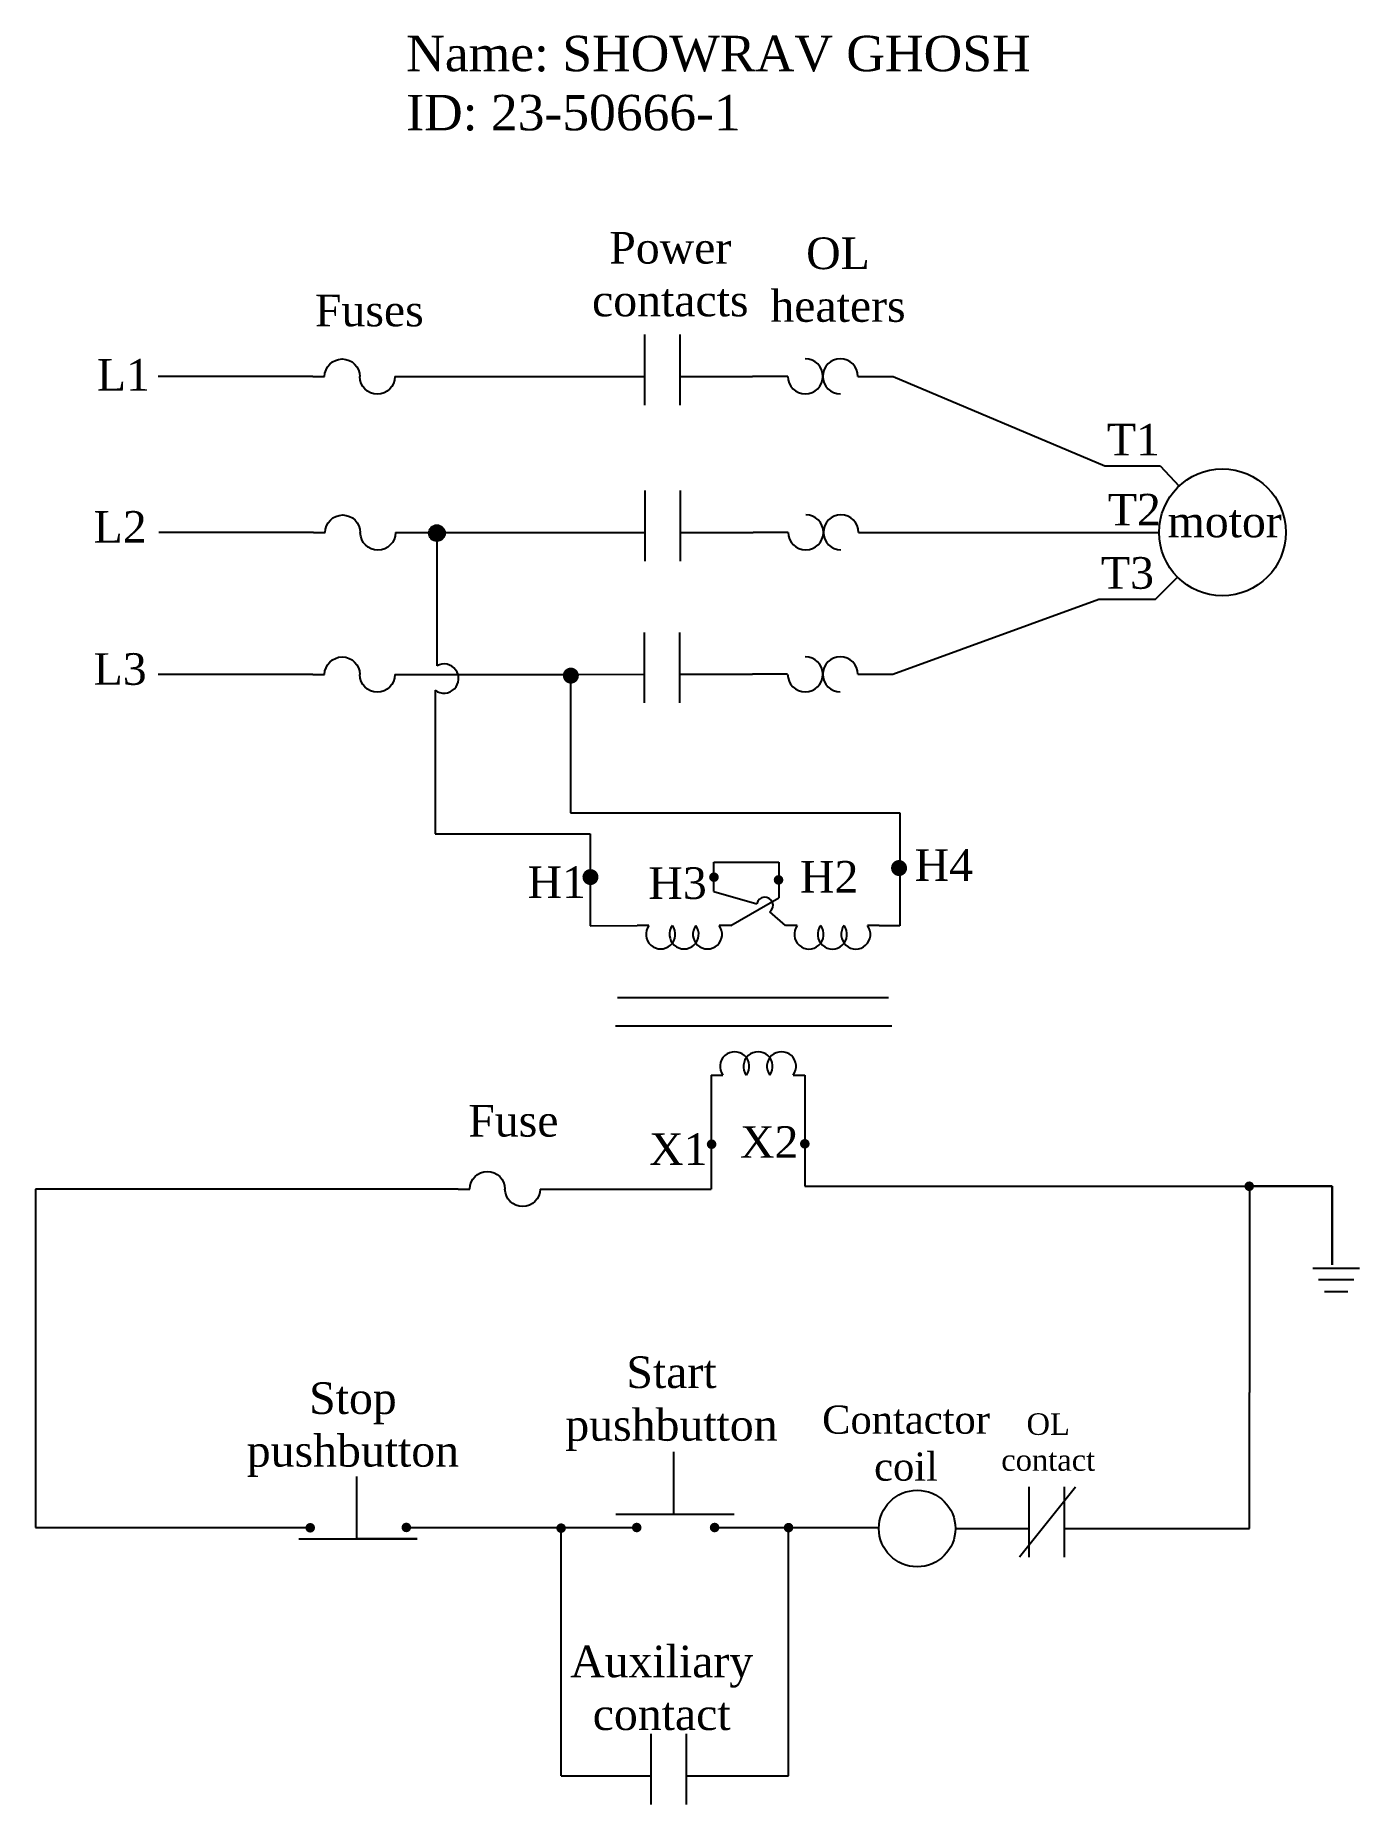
# Model space of a CAD drawing. Header units: inches. Extents: x -4.3 to 18.3, y 12.5 to 42.7.
import ezdxf

# ---------------------------------------------------------------- set-up
doc = ezdxf.new("R2010")
doc.units = ezdxf.units.IN
doc.header["$MEASUREMENT"] = 0

# ---------------------------------------------------------------- blocks, each defined once
blk = doc.blocks.new('Fuse')
at = {"color": 7}
for p, q in [((0, 0), (0.05, 0)), ((0.35, 0), (0.4, 0))]:
    blk.add_line(p, q, dxfattribs=at)
for centre, start, end in [((0.125, 0), 180, 0), ((0.275, 0), 0, 180)]:
    blk.add_arc(centre, 0.075, start, end, dxfattribs=at)
blk = doc.blocks.new('Switch - Thermal')
for p, q in [((0.150001, 0), (0, 0)), ((0.450001, 0), (0.6, 0))]:
    blk.add_line(p, q)
for centre, start, end in [((0.225, 0), 180, 89.99996), ((0.375, 0), 0.000005, 270)]:
    blk.add_arc(centre, 0.075, start, end)
blk = doc.blocks.new('Inductor')
at = {"color": 7}
for p, q in [((0, 0), (0.05, 0)), ((0.35, 0), (0.4, 0))]:
    blk.add_line(p, q, dxfattribs=at)
for centre in [(0.1, 0.0375), (0.2, 0.0375), (0.3, 0.0375)]:
    blk.add_arc(centre, 0.0625, 323.1301, 216.8699, dxfattribs=at)
blk = doc.blocks.new('Ground')
at = {"color": 7}
for p, q in [((-0.1, 0), (0.1, 0)), ((0.075, -0.05), (-0.075, -0.05)), ((-0.05, -0.1), (0.05, -0.1))]:
    blk.add_line(p, q, dxfattribs=at)

msp = doc.modelspace()

# ---------------------------------------------------------------- hatches: boundary and pattern name
h = msp.add_hatch(color=256)
h.set_gradient(color1=(76, 0, 0), one_color=1, tint=1)
h.paths.add_polyline_path([(2.73, 34.183, 0.018228), (2.73, 34.193), (2.458, 34.193, 0.018228), (2.458, 34.183, 1)])
h.paths.add_polyline_path([(2.458, 34.193), (2.73, 34.193, 0.92963)])
h = msp.add_hatch(color=256)
h.paths.add_polyline_path([(2.73, 34.183, 0.018228), (2.73, 34.193), (2.458, 34.193, 0.018228), (2.458, 34.183, 1)])
h.paths.add_polyline_path([(2.458, 34.193), (2.73, 34.193, 0.92963)])
h = msp.add_hatch(color=256)
h.paths.add_polyline_path([(5.015, 31.753, 0.018228), (5.014, 31.763), (4.742, 31.763, 0.018228), (4.742, 31.753, 1)])
h.paths.add_polyline_path([(4.742, 31.763), (5.014, 31.763, 0.92963)])
h = msp.add_hatch(color=256)
h.paths.add_polyline_path([(5.349, 28.318, 0.018228), (5.349, 28.328), (5.077, 28.328, 0.018228), (5.077, 28.318, 1)])
h.paths.add_polyline_path([(5.077, 28.328), (5.349, 28.328, 0.92963)])
h = msp.add_hatch(color=256)
h.paths.add_polyline_path([(7.401, 28.316, 0.018228), (7.401, 28.322), (7.237, 28.322, 0.018228), (7.237, 28.316, 1)])
h.paths.add_polyline_path([(7.237, 28.322), (7.401, 28.322, 0.92963)])
h = msp.add_hatch(color=256)
h.paths.add_polyline_path([(10.612, 28.472, 0.018228), (10.611, 28.482), (10.339, 28.482, 0.018228), (10.339, 28.472, 1)])
h.paths.add_polyline_path([(10.339, 28.482), (10.611, 28.482, 0.92963)])
h = msp.add_hatch(color=256)
h.paths.add_polyline_path([(8.503, 28.27, 0.018228), (8.502, 28.276), (8.339, 28.276, 0.018228), (8.338, 28.27, 1)])
h.paths.add_polyline_path([(8.339, 28.276), (8.502, 28.276, 0.92963)])
h = msp.add_hatch(color=256)
h.paths.add_polyline_path([(7.361, 23.762, 0.018228), (7.361, 23.768), (7.197, 23.768, 0.018228), (7.197, 23.762, 1)])
h.paths.add_polyline_path([(7.197, 23.768), (7.361, 23.768, 0.92963)])
h = msp.add_hatch(color=256)
h.paths.add_polyline_path([(8.951, 23.77, 0.018228), (8.95, 23.776), (8.786, 23.776, 0.018228), (8.786, 23.77, 1)])
h.paths.add_polyline_path([(8.786, 23.776), (8.95, 23.776, 0.92963)])
h = msp.add_hatch(color=256)
h.paths.add_polyline_path([(16.529, 23.046, 0.018228), (16.529, 23.052), (16.365, 23.052, 0.018228), (16.365, 23.046, 1)])
h.paths.add_polyline_path([(16.365, 23.052), (16.529, 23.052, 0.92963)])
h = msp.add_hatch(color=256)
h.paths.add_polyline_path([(0.516, 17.222, 0.018228), (0.516, 17.228), (0.352, 17.228, 0.018228), (0.352, 17.222, 1)])
h.paths.add_polyline_path([(0.352, 17.228), (0.516, 17.228, 0.92963)])
h = msp.add_hatch(color=256)
h.paths.add_polyline_path([(2.155, 17.228, 0.018228), (2.155, 17.234), (1.991, 17.234, 0.018228), (1.991, 17.228, 1)])
h.paths.add_polyline_path([(1.991, 17.234), (2.155, 17.234, 0.92963)])
h = msp.add_hatch(color=256)
h.paths.add_polyline_path([(4.795, 17.216, 0.018228), (4.794, 17.222), (4.631, 17.222, 0.018228), (4.63, 17.216, 1)])
h.paths.add_polyline_path([(4.631, 17.222), (4.794, 17.222, 0.92963)])
h = msp.add_hatch(color=256)
h.paths.add_polyline_path([(6.084, 17.227, 0.018228), (6.083, 17.233), (5.92, 17.233, 0.018228), (5.919, 17.227, 1)])
h.paths.add_polyline_path([(5.92, 17.233), (6.083, 17.233, 0.92963)])
h = msp.add_hatch(color=256)
h.paths.add_polyline_path([(7.413, 17.227, 0.018228), (7.412, 17.233), (7.249, 17.233, 0.018228), (7.248, 17.227, 1)])
h.paths.add_polyline_path([(7.249, 17.233), (7.412, 17.233, 0.92963)])
h = msp.add_hatch(color=256)
h.paths.add_polyline_path([(8.673, 17.224, 0.018228), (8.673, 17.23), (8.509, 17.23, 0.018228), (8.509, 17.224, 1)])
h.paths.add_polyline_path([(8.509, 17.23), (8.673, 17.23, 0.92963)])

# ---------------------------------------------------------------- linework, layer by layer
for p, q in [((6.132, 37.571), (6.132, 36.367)), ((6.735, 37.571), (6.735, 36.367)), ((0.48, 36.853), (-2.157, 36.853)), ((2.077, 36.853), (4.806, 36.853)), ((4.806, 36.853), (6.132, 36.856)), ((6.735, 36.856), (7.978, 36.856)), ((10.373, 36.856), (13.987, 35.329)), ((13.987, 35.329), (14.929, 35.329)), ((14.929, 35.329), (15.251, 34.986)), ((6.141, 34.912), (6.141, 33.707)), ((6.744, 34.912), (6.744, 33.707)), ((0.49, 34.193), (-2.147, 34.193)), ((2.086, 34.193), (4.816, 34.193)), ((2.594, 34.183), (2.594, 31.921)), ((4.816, 34.193), (6.141, 34.196)), ((6.744, 34.196), (7.987, 34.196)), ((10.382, 34.196), (14.909, 34.196)), ((14.85, 33.056), (15.226, 33.431)), ((10.372, 31.776), (13.884, 33.056)), ((13.884, 33.056), (14.85, 33.056)), ((6.131, 32.491), (6.131, 31.287)), ((6.734, 32.491), (6.734, 31.287)), ((0.48, 31.772), (-2.157, 31.772)), ((2.076, 31.772), (4.806, 31.772)), ((4.806, 31.772), (6.131, 31.776)), ((4.871, 31.791), (4.871, 29.412)), ((6.734, 31.776), (7.977, 31.776)), ((2.566, 31.503), (2.566, 29.055)), ((4.871, 29.412), (10.489, 29.412)), ((10.489, 29.412), (10.489, 27.486)), ((2.566, 29.055), (5.207, 29.055)), ((5.207, 29.055), (5.207, 27.486)), ((7.319, 28.07), (7.319, 28.57)), ((7.319, 28.57), (8.426, 28.57)), ((8.426, 28.57), (8.426, 27.965)), ((7.319, 28.07), (8.05, 27.863)), ((7.608, 27.492), (8.426, 27.965)), ((5.207, 27.486), (6.011, 27.492)), ((8.54, 27.49), (8.27, 27.726)), ((10.489, 27.486), (10.137, 27.486)), ((5.676, 26.263), (10.294, 26.263)), ((5.638, 25.782), (10.351, 25.782)), ((7.273, 24.94), (7.273, 22.998)), ((8.87, 24.94), (8.87, 23.05)), ((0.32, 22.998), (-4.253, 22.998)), ((-4.253, 22.998), (-4.253, 17.225)), ((2.957, 22.998), (0.32, 22.998)), ((4.554, 22.998), (7.273, 22.998)), ((8.87, 23.05), (16.451, 23.05)), ((16.451, 23.05), (17.861, 23.05)), ((17.861, 23.05), (16.451, 23.05)), ((16.451, 23.05), (16.451, 19.531)), ((17.861, 23.05), (17.861, 21.706)), ((17.861, 21.706), (17.861, 23.05)), ((16.451, 17.208), (16.451, 19.531)), ((6.632, 17.454), (6.632, 18.518)), ((1.226, 17.031), (1.226, 18.096)), ((12.528, 16.729), (13.486, 17.923)), ((12.69, 17.923), (12.69, 16.719)), ((13.292, 17.923), (13.292, 16.719)), ((-4.253, 17.225), (0.49, 17.225)), ((2.021, 17.225), (6.067, 17.225)), ((4.712, 12.991), (4.712, 17.225)), ((5.645, 17.454), (7.666, 17.454)), ((7.261, 17.225), (10.131, 17.225)), ((8.591, 12.991), (8.591, 17.225)), ((11.446, 17.208), (12.69, 17.208)), ((13.292, 17.208), (14.535, 17.208)), ((14.535, 17.208), (16.451, 17.208)), ((0.239, 17.031), (2.26, 17.031)), ((2.26, 17.031), (1.226, 17.031)), ((6.24, 13.706), (6.24, 12.501)), ((6.843, 13.706), (6.843, 12.501)), ((4.712, 12.991), (6.24, 12.991)), ((6.843, 12.991), (8.086, 12.991)), ((8.086, 12.991), (8.591, 12.991))]:
    msp.add_line(p, q)
for centre, radius in [((15.99, 34.196), 1.081), ((2.594, 34.183), 0.136), ((10.783, 17.209), 0.653)]:
    msp.add_circle(centre, radius)
for centre, radius, start, end in [((2.715, 31.703), 0.249, 233.3119, 119.0265), ((8.187, 27.837), 0.139, 306.7375, 169.4515)]:
    msp.add_arc(centre, radius, start, end)

# ---------------------------------------------------------------- block references
at = {"yscale": 3.991673647016682, "zscale": 3.991673647016682, "rotation": 180}
for name, p, xscale in [('Fuse', (0.48, 36.853), -3.991673647016682), ('Fuse', (0.49, 34.193), -3.991673647016682), ('Fuse', (0.48, 31.772), -3.991673647016682), ('Inductor', (7.608, 27.492), 3.991673647016682), ('Inductor', (10.137, 27.49), 3.991673647016682), ('Fuse', (2.957, 22.998), -3.991673647016682)]:
    msp.add_blockref(name, p, dxfattribs=dict(at, xscale=xscale))
at = {"xscale": 3.991673647016682, "yscale": 3.991673647016682, "zscale": 3.991673647016682}
for name, p in [('Switch - Thermal', (7.978, 36.856)), ('Switch - Thermal', (7.987, 34.196)), ('Switch - Thermal', (7.977, 31.776)), ('Inductor', (7.273, 24.94)), ('Ground', (17.93, 21.648))]:
    msp.add_blockref(name, p, dxfattribs=at)

# ---------------------------------------------------------------- texts
for s, insert, char_height, width, attachment_point in [('{\\fTimes New Roman|b0|i0|c0|p18;Name: SHOWRAV GHOSH\\PID: 23-50666-1}', (2.071, 42.664), 0.60436, 11.77915, 1), ('{\\fTimes New Roman|b0|i0|c0|p18;Power\\Pcontacts}', (6.574, 39.319), 0.53923, 4.63217, 2), ('{\\fTimes New Roman|b0|i0|c0|p18;OL\\Pheaters}', (9.434, 39.225), 0.53923, 4.63217, 2), ('{\\fTimes New Roman|b0|i0|c0|p18;Fuses}', (0.514, 38.249), 0.53923, 4.63217, 1), ('{\\fTimes New Roman|b0|i0|c0|p18;L1}', (-3.204, 37.152), 0.53923, 4.63217, 1), ('{\\fTimes New Roman|b0|i0|c0|p18;T1}', (14.02, 36.048), 0.53923, 4.63217, 1), ('{\\fTimes New Roman|b0|i0|c0|p18;T2}', (14.035, 34.853), 0.53923, 4.63217, 1), ('{\\fTimes New Roman|b0|i0|c0|p18;L2}', (-3.26, 34.559), 0.53923, 4.63217, 1), ('{\\fTimes New Roman|b0|i0|c0|p18;motor}', (15.056, 34.652), 0.53923, 4.63217, 1), ('{\\fTimes New Roman|b0|i0|c0|p18;T3}', (13.918, 33.774), 0.53923, 4.63217, 1), ('{\\fTimes New Roman|b0|i0|c0|p18;L3}', (-3.26, 32.136), 0.53923, 4.63217, 1), ('{\\fTimes New Roman|b0|i0|c0|p18;H4}', (10.742, 28.792), 0.53923, 4.63217, 1), ('{\\fTimes New Roman|b0|i0|c0|p18;H1}', (4.139, 28.5), 0.53923, 4.63217, 1), ('{\\fTimes New Roman|b0|i0|c0|p18;H3}', (6.201, 28.485), 0.53923, 4.63217, 1), ('{\\fTimes New Roman|b0|i0|c0|p18;H2}', (8.787, 28.592), 0.53923, 4.63217, 1), ('{\\fTimes New Roman|b0|i0|c0|p18;Fuse}', (3.129, 24.432), 0.53923, 4.63217, 1), ('{\\fTimes New Roman|b0|i0|c0|p18;X1}', (6.214, 23.949), 0.53923, 4.63217, 1), ('{\\fTimes New Roman|b0|i0|c0|p18;X2}', (7.764, 24.07), 0.53923, 4.63217, 1), ('{\\fTimes New Roman|b0|i0|c0|p18;Start\\Ppushbutton}', (6.594, 20.145), 0.53923, 4.63217, 2), ('{\\fTimes New Roman|b0|i0|c0|p18;Stop\\Ppushbutton}', (1.162, 19.703), 0.53923, 4.63217, 2), ('{\\fTimes New Roman|b0|i0|c0|p18;Contactor\\Pcoil}', (10.594, 19.307), 0.48033, 4.12617, 2), ('{\\fTimes New Roman|b0|i0|c0|p18;OL\\Pcontact}', (13.019, 19.174), 0.36756, 3.15745, 2), ('{\\fTimes New Roman|b0|i0|c0|p18;Auxiliary\\Pcontact}', (6.427, 15.212), 0.53923, 4.63217, 2)]:
    msp.add_mtext(s, dxfattribs=dict(insert=insert, char_height=char_height, width=width, attachment_point=attachment_point))

doc.saveas('drawing.dxf')
